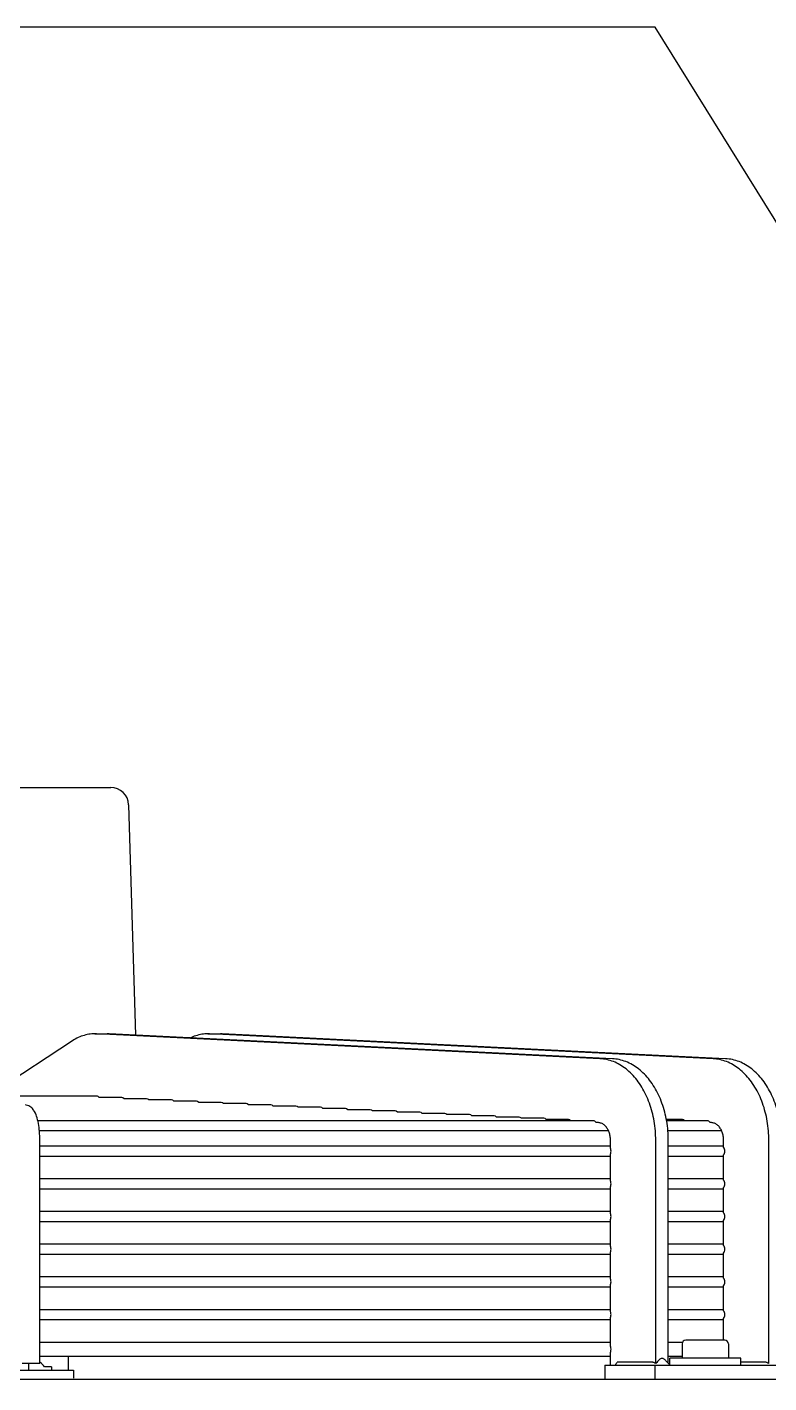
# Model space of a CAD drawing. Header units: millimetres. Extents: x 17891 to 32328, y 18593 to 29476.
# Drawn here: x 18427.26 to 18435.47, y 18984.1 to 18999.12 of the extents above; entities that cross this region are included whole.
import ezdxf

# ---------------------------------------------------------------- set-up
doc = ezdxf.new("R2010")
doc.units = ezdxf.units.MM
doc.header["$LTSCALE"] = 5
doc.layers.add('UNIT', color=6, linetype='Continuous')
doc.styles.add('SUBMITTAL', font='romans.shx', dxfattribs={"width": 0.75})
doc.dimstyles.new('SUBMITTAL', dxfattribs={"dimtxt": 0.09375, "dimasz": 0.09375, "dimexe": 0.03125, "dimexo": 0.0625, "dimgap": 0.0625, "dimtad": 0, "dimdec": 4, "dimzin": 4, "dimdsep": 46, "dimlunit": 4, "dimtxsty": 'SUBMITTAL', "dimcen": 0.09375, "dimclre": 6, "dimadec": 0, "dimazin": 0, "dimtfac": 1, "dimtdec": 0, "dimtofl": 0, "dimtmove": 0, "dimatfit": 3, "dimfxl": 0, "dimfrac": 2, "dimtolj": 1, "dimtzin": 4, "dimarcsym": 0})

msp = doc.modelspace()

# ---------------------------------------------------------------- linework, layer by layer
at = {"layer": 'UNIT'}
for p, q in [((18418.106, 18990.6942), (18428.1853, 18990.6942)), ((18428.3821, 18990.5034), (18428.46, 18987.9508)), ((18427.7607, 18987.8889), (18426.8238, 18987.2749)), ((18428.0068, 18987.9657), (18428.146, 18987.9657)), ((18433.602, 18987.6907), (18428.0272, 18987.9653)), ((18433.7412, 18987.6907), (18428.1664, 18987.9653)), ((18429.2596, 18987.9657), (18429.3988, 18987.9657)), ((18434.8547, 18987.6907), (18429.2799, 18987.9653)), ((18434.9939, 18987.6907), (18429.4191, 18987.9653)), ((18428.0299, 18987.2749), (18426.5243, 18987.2749)), ((18428.3059, 18987.2601), (18428.0567, 18987.2601)), ((18428.5817, 18987.2466), (18428.3316, 18987.2466)), ((18428.8573, 18987.2331), (18428.6074, 18987.2331)), ((18429.1328, 18987.2196), (18428.883, 18987.2196)), ((18429.4081, 18987.2061), (18429.1584, 18987.2061)), ((18429.6834, 18987.1926), (18429.4338, 18987.1926)), ((18429.9585, 18987.1792), (18429.709, 18987.1792)), ((18430.2336, 18987.1657), (18429.9842, 18987.1657)), ((18430.5086, 18987.1522), (18430.2592, 18987.1522)), ((18430.7835, 18987.1387), (18430.5342, 18987.1387)), ((18431.0583, 18987.1252), (18430.8091, 18987.1252)), ((18431.3331, 18987.1117), (18431.084, 18987.1117)), ((18431.6079, 18987.0982), (18431.3588, 18987.0982)), ((18431.8826, 18987.0847), (18431.6335, 18987.0847)), ((18433.53, 18987.0037), (18427.3777, 18987.0037)), ((18432.1573, 18987.0712), (18431.9082, 18987.0712)), ((18432.4319, 18987.0577), (18432.1829, 18987.0577)), ((18432.7065, 18987.0442), (18432.4575, 18987.0442)), ((18432.981, 18987.0307), (18432.7321, 18987.0307)), ((18433.2555, 18987.0172), (18433.0066, 18987.0172)), ((18433.5845, 18986.9824), (18433.5601, 18986.9836)), ((18434.5163, 18987.0172), (18434.338, 18987.0172)), ((18434.7906, 18987.0037), (18434.3405, 18987.0037)), ((18434.8373, 18986.9824), (18434.821, 18986.9832)), ((18427.3947, 18986.8935), (18433.6963, 18986.8935)), ((18427.3995, 18984.3163), (18427.3995, 18986.7856)), ((18433.7191, 18986.6965), (18433.7191, 18986.7856)), ((18434.2202, 18984.3128), (18434.2202, 18986.7856)), ((18434.3548, 18986.8935), (18434.949, 18986.8935)), ((18434.3593, 18984.3163), (18434.3593, 18986.7856)), ((18434.9718, 18986.7089), (18434.9718, 18986.7856)), ((18435.4729, 18984.3128), (18435.4729, 18986.7856)), ((18433.7191, 18986.7218), (18427.3995, 18986.7218)), ((18427.6768, 18986.7232), (18427.6768, 18986.7218)), ((18428.4264, 18986.7232), (18428.4243, 18986.7218)), ((18428.5656, 18986.7232), (18428.5635, 18986.7218)), ((18429.645, 18986.7232), (18429.6421, 18986.7218)), ((18433.7191, 18986.3343), (18433.7191, 18986.6368)), ((18434.9718, 18986.7218), (18434.3593, 18986.7218)), ((18427.3995, 18986.6115), (18433.7191, 18986.6115)), ((18434.3593, 18986.6115), (18434.9718, 18986.6115)), ((18434.9718, 18986.3467), (18434.9718, 18986.6244)), ((18433.7191, 18986.3596), (18427.3995, 18986.3596)), ((18434.9718, 18986.3596), (18434.3593, 18986.3596)), ((18427.3995, 18986.2493), (18433.7191, 18986.2493)), ((18433.7191, 18985.9721), (18433.7191, 18986.2746)), ((18434.3593, 18986.2493), (18434.9718, 18986.2493)), ((18434.9718, 18985.9845), (18434.9718, 18986.2622)), ((18433.7191, 18985.9974), (18427.3995, 18985.9974)), ((18427.3995, 18985.8871), (18433.7191, 18985.8871)), ((18433.7191, 18985.6099), (18433.7191, 18985.9124)), ((18434.9718, 18985.9974), (18434.3593, 18985.9974)), ((18434.3593, 18985.8871), (18434.9718, 18985.8871)), ((18434.9718, 18985.6223), (18434.9718, 18985.9)), ((18433.7191, 18985.6352), (18427.3995, 18985.6352)), ((18434.9718, 18985.6352), (18434.3593, 18985.6352)), ((18427.3995, 18985.5249), (18433.7191, 18985.5249)), ((18433.7191, 18985.2476), (18433.7191, 18985.5502)), ((18434.3593, 18985.5249), (18434.9718, 18985.5249)), ((18434.9718, 18985.2601), (18434.9718, 18985.5378)), ((18433.7191, 18985.2729), (18427.3995, 18985.2729)), ((18427.3995, 18985.1627), (18433.7191, 18985.1627)), ((18433.7191, 18984.8854), (18433.7191, 18985.188)), ((18434.9718, 18985.2729), (18434.3593, 18985.2729)), ((18434.3593, 18985.1627), (18434.9718, 18985.1627)), ((18434.9718, 18984.8978), (18434.9718, 18985.1756)), ((18433.7191, 18984.9107), (18427.3995, 18984.9107)), ((18433.7191, 18984.5074), (18433.7191, 18984.8258)), ((18434.9718, 18984.9107), (18434.3593, 18984.9107)), ((18427.3995, 18984.8005), (18433.7191, 18984.8005)), ((18434.3593, 18984.8005), (18434.9718, 18984.8005)), ((18434.9718, 18984.5722), (18434.9718, 18984.8134)), ((18433.7191, 18984.5485), (18427.3995, 18984.5485)), ((18434.5158, 18984.5485), (18434.3593, 18984.5485)), ((18434.5125, 18984.5328), (18434.5125, 18984.3753)), ((18434.9849, 18984.5722), (18434.5519, 18984.5722)), ((18435.0243, 18984.5328), (18435.0243, 18984.3753)), ((18427.3995, 18984.395), (18433.7191, 18984.395)), ((18427.716, 18984.2395), (18427.716, 18984.395)), ((18433.7191, 18984.2966), (18433.7191, 18984.4362)), ((18434.3593, 18984.395), (18434.5125, 18984.395)), ((18435.1621, 18984.3753), (18434.3747, 18984.3753)), ((18434.3747, 18984.301), (18434.3747, 18984.3753)), ((18435.1621, 18984.2966), (18435.1621, 18984.3753)), ((18418.5197, 18984.2395), (18427.7717, 18984.2395)), ((18427.2026, 18984.3163), (18427.3995, 18984.3163)), ((18427.2767, 18984.2395), (18427.2767, 18984.3163)), ((18427.528, 18984.2789), (18427.4493, 18984.2789)), ((18427.528, 18984.2789), (18427.528, 18984.2395)), ((18427.7717, 18984.2395), (18427.7717, 18984.1529)), ((18433.6548, 18984.2966), (18435.882, 18984.2966)), ((18433.6548, 18984.2966), (18433.6548, 18984.1391)), ((18434.1784, 18984.3294), (18433.794, 18984.3294)), ((18434.2116, 18984.2966), (18434.2116, 18984.1391)), ((18435.4311, 18984.3294), (18435.1621, 18984.3294)), ((18406.2756, 18984.1391), (18440.0158, 18984.1391))]:
    msp.add_line(p, q, dxfattribs=at)
for centre, radius, start, end in [((18428.1853, 18990.4974), 0.1969, 1.74849, 90), ((18428.5323, 18986.73), 0.0787, 353.99009, 355.0051), ((18429.3197, 18986.73), 0.0787, 184.9949, 186.00991), ((18434.5519, 18984.5328), 0.0394, 90, 180), ((18434.9849, 18984.5328), 0.0394, 0, 90), ((18427.2623, 18984.1437), 0.2307, 35.84734, 53.50274)]:
    msp.add_arc(centre, radius, start, end, dxfattribs=at)
for centre, major_axis, ratio, start_param, end_param in [((18428.0299, 18987.2198), (0, -0.0551), 0.71258, 2.3922752, 3.1416779), ((18428.3059, 18987.205), (0, -0.0551), 0.712077, 2.4267654, 3.1416684), ((18428.5817, 18987.1915), (0, -0.0551), 0.7116416, 2.4267545, 3.1416584), ((18428.8573, 18987.178), (0, -0.0551), 0.7112612, 2.4267455, 3.1416501), ((18429.1328, 18987.1645), (0, -0.0551), 0.7109269, 2.4267379, 3.1416431), ((18429.4081, 18987.151), (0, -0.0551), 0.7106314, 2.4267316, 3.1416373), ((18429.6834, 18987.1375), (0, -0.0551), 0.710369, 2.4267261, 3.1416323), ((18429.9585, 18987.124), (0, -0.0551), 0.7101349, 2.4267215, 3.141628), ((18430.2336, 18987.1105), (0, -0.0551), 0.7099252, 2.4267175, 3.1416243), ((18430.5086, 18987.097), (0, -0.0551), 0.7097366, 2.426714, 3.1416211), ((18430.7835, 18987.0835), (0, -0.0551), 0.7095663, 2.426711, 3.1416184), ((18431.0583, 18987.07), (0, -0.0551), 0.7094121, 2.4267084, 3.1416159), ((18431.3331, 18987.0566), (0, -0.0551), 0.7092719, 2.4267061, 3.1416138), ((18431.6079, 18987.0431), (0, -0.0551), 0.7091442, 2.426704, 3.1416119), ((18431.8826, 18987.0296), (0, -0.0551), 0.7090275, 2.4267022, 3.1416103), ((18432.1573, 18987.0161), (0, -0.0551), 0.7089205, 2.4267006, 3.1416088), ((18432.4319, 18987.0026), (0, -0.0551), 0.7088222, 2.4266992, 3.1416075), ((18432.7065, 18986.9891), (0, -0.0551), 0.7087318, 2.4266979, 3.1416063), ((18432.981, 18986.9756), (0, -0.0551), 0.7086482, 2.4266968, 3.1416053), ((18433.2555, 18986.9621), (0, -0.0551), 0.708571, 2.4266957, 3.1416043), ((18433.53, 18986.9486), (0, -0.0551), 0.7084995, 2.259884, 3.1416035), ((18434.5163, 18986.9621), (0, -0.0551), 0.7080429, 2.4266911, 3.1416001), ((18434.7906, 18986.9486), (0, -0.0551), 0.7079972, 2.2505647, 3.1415995), ((18429.5513, 18986.7872), (-0.0428, 0.0886), 0.2345697, 2.2595874, 2.2822309), ((18434.9467, 18986.6666), (0, -0.0551), 0.7079678, 1.5708033, 2.4433758), ((18434.9467, 18986.6666), (0, -0.0551), 0.7079678, 0.6982169, 1.5707894), ((18434.9467, 18986.3044), (0, -0.0551), 0.7079678, 1.5708033, 2.4433758), ((18434.9467, 18986.3044), (0, -0.0551), 0.7079678, 0.6982169, 1.5707894), ((18434.9467, 18985.9422), (0, -0.0551), 0.7079678, 1.5708033, 2.4433758), ((18434.9467, 18985.9422), (0, -0.0551), 0.7079678, 0.6982169, 1.5707894), ((18434.9467, 18985.58), (0, -0.0551), 0.7079678, 1.5708033, 2.4433758), ((18434.9467, 18985.58), (0, -0.0551), 0.7079678, 0.6982169, 1.5707894), ((18434.9467, 18985.2178), (0, -0.0551), 0.7079678, 1.5708033, 2.4433758), ((18434.9467, 18985.2178), (0, -0.0551), 0.7079678, 0.6982169, 1.5707894), ((18434.9467, 18984.8556), (0, -0.0551), 0.7079678, 1.5708033, 2.4433758), ((18434.9467, 18984.8556), (0, -0.0551), 0.7079678, 0.6982169, 1.5707894), ((18432.798, 18985.7052), (0, -1.969), 0.7071068, 0.7736158, 0.7971806)]:
    msp.add_ellipse(centre, major_axis=major_axis, ratio=ratio, start_param=start_param, end_param=end_param, dxfattribs=at)
for points, knots in [([(18428.0272, 18987.9652), (18428.0043, 18987.9663), (18427.9813, 18987.9656), (18427.9585, 18987.9629), (18427.9356, 18987.9602), (18427.913, 18987.9557), (18427.8906, 18987.9493), (18427.8682, 18987.9428), (18427.8461, 18987.9346), (18427.8243, 18987.9245), (18427.8026, 18987.9144), (18427.7813, 18987.9025), (18427.7606, 18987.889)], [0, 0, 0, 0, 0.2503763, 0.2503763, 0.2503763, 0.5005641, 0.5005641, 0.5005641, 0.7507518, 0.7507518, 0.7507518, 1, 1, 1, 1]), ([(18429.2799, 18987.9652), (18429.2571, 18987.9663), (18429.234, 18987.9656), (18429.2112, 18987.9629), (18429.1884, 18987.9602), (18429.1657, 18987.9557), (18429.1433, 18987.9493), (18429.121, 18987.9428), (18429.0988, 18987.9346), (18429.0771, 18987.9245), (18429.0745, 18987.9233), (18429.0719, 18987.9221), (18429.0694, 18987.9208)], [0, 0, 0, 0, 0.25037629, 0.25037629, 0.25037629, 0.50056405, 0.50056405, 0.50056405, 0.75075182, 0.75075182, 0.75075182, 0.78029111, 0.78029111, 0.78029111, 0.78029111]), ([(18434.2202, 18986.7856), (18434.2202, 18986.8212), (18434.2186, 18986.8571), (18434.2157, 18986.8925), (18434.2127, 18986.9279), (18434.2083, 18986.9629), (18434.2024, 18986.9976), (18434.1964, 18987.0322), (18434.189, 18987.0666), (18434.1803, 18987.1001), (18434.1715, 18987.1335), (18434.1614, 18987.166), (18434.15, 18987.1978), (18434.1385, 18987.2295), (18434.1256, 18987.2605), (18434.1115, 18987.2901), (18434.0975, 18987.3198), (18434.0823, 18987.348), (18434.0659, 18987.3751), (18434.0494, 18987.4022), (18434.0318, 18987.428), (18434.0132, 18987.4522), (18433.9947, 18987.4763), (18433.9752, 18987.4988), (18433.9547, 18987.5196), (18433.9343, 18987.5405), (18433.9129, 18987.5598), (18433.8908, 18987.5771), (18433.8688, 18987.5944), (18433.8461, 18987.6098), (18433.8228, 18987.6234), (18433.7995, 18987.6369), (18433.7754, 18987.6485), (18433.7511, 18987.6581), (18433.7269, 18987.6676), (18433.7023, 18987.6751), (18433.6774, 18987.6805), (18433.6524, 18987.686), (18433.6271, 18987.6894), (18433.602, 18987.6906)], [0, 0, 0, 0, 0.076921, 0.076921, 0.076921, 0.1538421, 0.1538421, 0.1538421, 0.2307631, 0.2307631, 0.2307631, 0.3076842, 0.3076842, 0.3076842, 0.3846052, 0.3846052, 0.3846052, 0.4615263, 0.4615263, 0.4615263, 0.5384473, 0.5384473, 0.5384473, 0.6153684, 0.6153684, 0.6153684, 0.6922894, 0.6922894, 0.6922894, 0.7692105, 0.7692105, 0.7692105, 0.8461315, 0.8461315, 0.8461315, 0.9230526, 0.9230526, 0.9230526, 1, 1, 1, 1]), ([(18434.3593, 18986.7856), (18434.3593, 18986.8212), (18434.3578, 18986.8571), (18434.3549, 18986.8925), (18434.3519, 18986.9279), (18434.3475, 18986.9629), (18434.3416, 18986.9976), (18434.3356, 18987.0322), (18434.3282, 18987.0666), (18434.3195, 18987.1001), (18434.3107, 18987.1335), (18434.3006, 18987.166), (18434.2891, 18987.1978), (18434.2777, 18987.2295), (18434.2648, 18987.2605), (18434.2507, 18987.2901), (18434.2367, 18987.3198), (18434.2215, 18987.348), (18434.2051, 18987.3751), (18434.1886, 18987.4022), (18434.171, 18987.428), (18434.1524, 18987.4522), (18434.1338, 18987.4763), (18434.1144, 18987.4988), (18434.0939, 18987.5196), (18434.0735, 18987.5405), (18434.0521, 18987.5598), (18434.03, 18987.5771), (18434.008, 18987.5944), (18433.9853, 18987.6098), (18433.962, 18987.6234), (18433.9387, 18987.6369), (18433.9146, 18987.6485), (18433.8903, 18987.6581), (18433.866, 18987.6676), (18433.8415, 18987.6751), (18433.8166, 18987.6805), (18433.7916, 18987.686), (18433.7663, 18987.6894), (18433.7412, 18987.6906)], [0, 0, 0, 0, 0.076921, 0.076921, 0.076921, 0.1538421, 0.1538421, 0.1538421, 0.2307631, 0.2307631, 0.2307631, 0.3076842, 0.3076842, 0.3076842, 0.3846052, 0.3846052, 0.3846052, 0.4615263, 0.4615263, 0.4615263, 0.5384473, 0.5384473, 0.5384473, 0.6153684, 0.6153684, 0.6153684, 0.6922894, 0.6922894, 0.6922894, 0.7692105, 0.7692105, 0.7692105, 0.8461315, 0.8461315, 0.8461315, 0.9230526, 0.9230526, 0.9230526, 1, 1, 1, 1]), ([(18435.4729, 18986.7856), (18435.4729, 18986.8212), (18435.4714, 18986.8571), (18435.4684, 18986.8925), (18435.4655, 18986.9279), (18435.461, 18986.9629), (18435.4551, 18986.9976), (18435.4492, 18987.0322), (18435.4418, 18987.0666), (18435.433, 18987.1001), (18435.4243, 18987.1335), (18435.4142, 18987.166), (18435.4027, 18987.1978), (18435.3912, 18987.2295), (18435.3783, 18987.2605), (18435.3643, 18987.2901), (18435.3502, 18987.3198), (18435.335, 18987.348), (18435.3186, 18987.3751), (18435.3022, 18987.4022), (18435.2845, 18987.428), (18435.266, 18987.4522), (18435.2474, 18987.4763), (18435.2279, 18987.4988), (18435.2075, 18987.5196), (18435.187, 18987.5405), (18435.1656, 18987.5598), (18435.1436, 18987.5771), (18435.1215, 18987.5944), (18435.0989, 18987.6098), (18435.0756, 18987.6234), (18435.0522, 18987.6369), (18435.0282, 18987.6485), (18435.0039, 18987.6581), (18434.9796, 18987.6676), (18434.9551, 18987.6751), (18434.9301, 18987.6805), (18434.9052, 18987.686), (18434.8799, 18987.6894), (18434.8547, 18987.6906)], [0, 0, 0, 0, 0.076921, 0.076921, 0.076921, 0.1538421, 0.1538421, 0.1538421, 0.2307631, 0.2307631, 0.2307631, 0.3076842, 0.3076842, 0.3076842, 0.3846052, 0.3846052, 0.3846052, 0.4615263, 0.4615263, 0.4615263, 0.5384473, 0.5384473, 0.5384473, 0.6153684, 0.6153684, 0.6153684, 0.6922894, 0.6922894, 0.6922894, 0.7692105, 0.7692105, 0.7692105, 0.8461315, 0.8461315, 0.8461315, 0.9230526, 0.9230526, 0.9230526, 1, 1, 1, 1]), ([(18435.6121, 18986.7856), (18435.6121, 18986.8212), (18435.6106, 18986.8571), (18435.6076, 18986.8925), (18435.6046, 18986.9279), (18435.6002, 18986.9629), (18435.5943, 18986.9976), (18435.5884, 18987.0322), (18435.581, 18987.0666), (18435.5722, 18987.1001), (18435.5635, 18987.1335), (18435.5534, 18987.166), (18435.5419, 18987.1978), (18435.5304, 18987.2295), (18435.5175, 18987.2605), (18435.5035, 18987.2901), (18435.4894, 18987.3198), (18435.4742, 18987.348), (18435.4578, 18987.3751), (18435.4414, 18987.4022), (18435.4237, 18987.428), (18435.4052, 18987.4522), (18435.3866, 18987.4763), (18435.3671, 18987.4988), (18435.3467, 18987.5196), (18435.3262, 18987.5405), (18435.3048, 18987.5598), (18435.2828, 18987.5771), (18435.2607, 18987.5944), (18435.2381, 18987.6098), (18435.2147, 18987.6234), (18435.1914, 18987.6369), (18435.1674, 18987.6485), (18435.1431, 18987.6581), (18435.1188, 18987.6676), (18435.0943, 18987.6751), (18435.0693, 18987.6805), (18435.0444, 18987.686), (18435.0191, 18987.6894), (18434.9939, 18987.6906)], [0, 0, 0, 0, 0.076921, 0.076921, 0.076921, 0.1538421, 0.1538421, 0.1538421, 0.2307631, 0.2307631, 0.2307631, 0.3076842, 0.3076842, 0.3076842, 0.3846052, 0.3846052, 0.3846052, 0.4615263, 0.4615263, 0.4615263, 0.5384473, 0.5384473, 0.5384473, 0.6153684, 0.6153684, 0.6153684, 0.6922894, 0.6922894, 0.6922894, 0.7692105, 0.7692105, 0.7692105, 0.8461315, 0.8461315, 0.8461315, 0.9230526, 0.9230526, 0.9230526, 1, 1, 1, 1]), ([(18427.3995, 18986.7856), (18427.3995, 18986.8185), (18427.3982, 18986.8513), (18427.393, 18986.9146), (18427.3891, 18986.9451), (18427.3787, 18987.0019), (18427.3723, 18987.0283), (18427.3557, 18987.0769), (18427.3462, 18987.0993), (18427.3224, 18987.132), (18427.3133, 18987.1425), (18427.2872, 18987.1629), (18427.269, 18987.173), (18427.2449, 18987.1776), (18427.2427, 18987.178), (18427.2405, 18987.1783)], [1.5707963, 1.5707963, 1.5707963, 1.5707963, 1.8779743, 1.8779743, 2.1851522, 2.1851522, 2.4923302, 2.4923302, 2.7995081, 2.7995081, 2.9409737, 2.9409737, 3.0918576, 3.0918576, 3.1066861, 3.1066861, 3.1066861, 3.1066861]), ([(18433.7191, 18986.7856), (18433.7191, 18986.7934), (18433.7187, 18986.8011), (18433.7181, 18986.8088), (18433.7174, 18986.8165), (18433.7165, 18986.8242), (18433.7152, 18986.8317), (18433.7139, 18986.8392), (18433.7123, 18986.8466), (18433.7104, 18986.8539), (18433.7085, 18986.8612), (18433.7063, 18986.8683), (18433.7038, 18986.8752), (18433.7013, 18986.8821), (18433.6985, 18986.8888), (18433.6955, 18986.8952), (18433.6924, 18986.9016), (18433.6891, 18986.9078), (18433.6855, 18986.9137), (18433.6819, 18986.9196), (18433.6781, 18986.9252), (18433.6741, 18986.9304), (18433.6701, 18986.9357), (18433.6658, 18986.9406), (18433.6613, 18986.9452), (18433.6569, 18986.9497), (18433.6523, 18986.9539), (18433.6475, 18986.9576), (18433.6427, 18986.9614), (18433.6377, 18986.9648), (18433.6326, 18986.9677), (18433.6275, 18986.9707), (18433.6223, 18986.9732), (18433.617, 18986.9753), (18433.6118, 18986.9773), (18433.6064, 18986.979), (18433.6009, 18986.9802), (18433.5955, 18986.9814), (18433.5901, 18986.9821), (18433.5845, 18986.9824)], [0, 0, 0, 0, 0.076921, 0.076921, 0.076921, 0.153842, 0.153842, 0.153842, 0.230763, 0.230763, 0.230763, 0.307684, 0.307684, 0.307684, 0.384605, 0.384605, 0.384605, 0.461526, 0.461526, 0.461526, 0.538447, 0.538447, 0.538447, 0.615368, 0.615368, 0.615368, 0.692289, 0.692289, 0.692289, 0.7692101, 0.7692101, 0.7692101, 0.8461311, 0.8461311, 0.8461311, 0.9230521, 0.9230521, 0.9230521, 1, 1, 1, 1]), ([(18434.9718, 18986.7856), (18434.9718, 18986.7934), (18434.9715, 18986.8011), (18434.9708, 18986.8088), (18434.9702, 18986.8165), (18434.9692, 18986.8242), (18434.9679, 18986.8317), (18434.9666, 18986.8392), (18434.9651, 18986.8466), (18434.9632, 18986.8539), (18434.9612, 18986.8612), (18434.959, 18986.8683), (18434.9565, 18986.8752), (18434.954, 18986.8821), (18434.9513, 18986.8888), (18434.9482, 18986.8952), (18434.9452, 18986.9016), (18434.9418, 18986.9078), (18434.9383, 18986.9137), (18434.9347, 18986.9196), (18434.9309, 18986.9252), (18434.9268, 18986.9304), (18434.9228, 18986.9357), (18434.9185, 18986.9406), (18434.9141, 18986.9452), (18434.9096, 18986.9497), (18434.905, 18986.9539), (18434.9002, 18986.9576), (18434.8954, 18986.9614), (18434.8904, 18986.9648), (18434.8854, 18986.9677), (18434.8803, 18986.9707), (18434.8751, 18986.9732), (18434.8698, 18986.9753), (18434.8645, 18986.9773), (18434.8591, 18986.979), (18434.8537, 18986.9802), (18434.8483, 18986.9814), (18434.8428, 18986.9821), (18434.8373, 18986.9824)], [0, 0, 0, 0, 0.076921, 0.076921, 0.076921, 0.153842, 0.153842, 0.153842, 0.230763, 0.230763, 0.230763, 0.307684, 0.307684, 0.307684, 0.384605, 0.384605, 0.384605, 0.461526, 0.461526, 0.461526, 0.538447, 0.538447, 0.538447, 0.615368, 0.615368, 0.615368, 0.692289, 0.692289, 0.692289, 0.7692101, 0.7692101, 0.7692101, 0.8461311, 0.8461311, 0.8461311, 0.9230521, 0.9230521, 0.9230521, 1, 1, 1, 1]), ([(18433.7253, 18986.6666), (18433.7253, 18986.6734), (18433.7241, 18986.6814), (18433.7214, 18986.6906), (18433.7204, 18986.6936), (18433.7191, 18986.6965)], [-0.830133896, -0.830133896, -0.830133896, -0.830133896, -0.778331745, -0.778331745, -0.754611842, -0.754611842, -0.754611842, -0.754611842]), ([(18433.7191, 18986.6368), (18433.7204, 18986.6397), (18433.7214, 18986.6427), (18433.7241, 18986.6519), (18433.7253, 18986.6599), (18433.7253, 18986.6666)], [-0.075522054, -0.075522054, -0.075522054, -0.075522054, -0.051802151, -0.051802151, 0, 0, 0, 0]), ([(18433.7253, 18986.3044), (18433.7253, 18986.3112), (18433.7241, 18986.3192), (18433.7214, 18986.3284), (18433.7204, 18986.3314), (18433.7191, 18986.3343)], [-0.830133896, -0.830133896, -0.830133896, -0.830133896, -0.778331745, -0.778331745, -0.754611842, -0.754611842, -0.754611842, -0.754611842]), ([(18433.7191, 18986.2746), (18433.7204, 18986.2775), (18433.7214, 18986.2805), (18433.7241, 18986.2896), (18433.7253, 18986.2976), (18433.7253, 18986.3044)], [-0.075522054, -0.075522054, -0.075522054, -0.075522054, -0.051802151, -0.051802151, 0, 0, 0, 0]), ([(18433.7253, 18985.9422), (18433.7253, 18985.949), (18433.7241, 18985.957), (18433.7214, 18985.9662), (18433.7204, 18985.9692), (18433.7191, 18985.9721)], [0, 0, 0, 0, 0.051802151, 0.051802151, 0.075522054, 0.075522054, 0.075522054, 0.075522054]), ([(18433.7191, 18985.9124), (18433.7204, 18985.9153), (18433.7214, 18985.9183), (18433.7241, 18985.9274), (18433.7253, 18985.9354), (18433.7253, 18985.9422)], [0.754611842, 0.754611842, 0.754611842, 0.754611842, 0.778331745, 0.778331745, 0.830133896, 0.830133896, 0.830133896, 0.830133896]), ([(18433.7253, 18985.58), (18433.7253, 18985.5868), (18433.7241, 18985.5948), (18433.7214, 18985.604), (18433.7204, 18985.607), (18433.7191, 18985.6099)], [0, 0, 0, 0, 0.051802151, 0.051802151, 0.075522054, 0.075522054, 0.075522054, 0.075522054]), ([(18433.7191, 18985.5502), (18433.7204, 18985.5531), (18433.7214, 18985.5561), (18433.7241, 18985.5652), (18433.7253, 18985.5732), (18433.7253, 18985.58)], [0.754611843, 0.754611843, 0.754611843, 0.754611843, 0.778331746, 0.778331746, 0.830133897, 0.830133897, 0.830133897, 0.830133897]), ([(18433.7253, 18985.2178), (18433.7253, 18985.2246), (18433.7241, 18985.2326), (18433.7214, 18985.2418), (18433.7204, 18985.2448), (18433.7191, 18985.2476)], [0, 0, 0, 0, 0.051802151, 0.051802151, 0.075522054, 0.075522054, 0.075522054, 0.075522054]), ([(18433.7191, 18985.188), (18433.7203, 18985.1909), (18433.7214, 18985.1939), (18433.7241, 18985.203), (18433.7253, 18985.211), (18433.7253, 18985.2178)], [0.754610412, 0.754610412, 0.754610412, 0.754610412, 0.77830675, 0.77830675, 0.830133897, 0.830133897, 0.830133897, 0.830133897]), ([(18433.7253, 18984.8556), (18433.7253, 18984.8624), (18433.7241, 18984.8704), (18433.7214, 18984.8796), (18433.7204, 18984.8826), (18433.7191, 18984.8854)], [0, 0, 0, 0, 0.051802151, 0.051802151, 0.075522054, 0.075522054, 0.075522054, 0.075522054]), ([(18433.7191, 18984.8258), (18433.7204, 18984.8287), (18433.7214, 18984.8317), (18433.7241, 18984.8408), (18433.7253, 18984.8488), (18433.7253, 18984.8556)], [-0.075522054, -0.075522054, -0.075522054, -0.075522054, -0.051802151, -0.051802151, 0, 0, 0, 0]), ([(18433.7253, 18984.4718), (18433.7253, 18984.4812), (18433.7237, 18984.4924), (18433.7205, 18984.5032), (18433.7198, 18984.5053), (18433.7191, 18984.5074)], [-1.156260963, -1.156260963, -1.156260963, -1.156260963, -1.084108004, -1.084108004, -1.067161101, -1.067161101, -1.067161101, -1.067161101]), ([(18433.7191, 18984.4362), (18433.7198, 18984.4382), (18433.7205, 18984.4404), (18433.7237, 18984.4512), (18433.7253, 18984.4623), (18433.7253, 18984.4718)], [1.067161101, 1.067161101, 1.067161101, 1.067161101, 1.084108004, 1.084108004, 1.156260963, 1.156260963, 1.156260963, 1.156260963]), ([(18434.2202, 18984.3128), (18434.2132, 18984.3179), (18434.2058, 18984.3224), (18434.1948, 18984.3267), (18434.1913, 18984.3278), (18434.1861, 18984.3288), (18434.1844, 18984.329), (18434.1813, 18984.3293), (18434.1799, 18984.3294), (18434.1784, 18984.3294)], [-0.15736197, -0.15736197, -0.15736197, -0.15736197, -0.07242537, -0.07242537, -0.03362782, -0.03362782, -0.01579049, -0.01579049, 0, 0, 0, 0]), ([(18434.3315, 18984.3448), (18434.3283, 18984.3482), (18434.3252, 18984.3512), (18434.3163, 18984.3594), (18434.3106, 18984.3638), (18434.3022, 18984.3682), (18434.2993, 18984.3694), (18434.2942, 18984.3706), (18434.292, 18984.3709), (18434.2875, 18984.3709), (18434.2853, 18984.3706), (18434.2802, 18984.3694), (18434.2773, 18984.3682), (18434.2689, 18984.3638), (18434.2632, 18984.3594), (18434.2467, 18984.3443), (18434.2347, 18984.3305), (18434.2202, 18984.3128)], [-0.70512845, -0.70512845, -0.70512845, -0.70512845, -0.64697279, -0.64697279, -0.53019487, -0.53019487, -0.47055032, -0.47055032, -0.42676959, -0.42676959, -0.38298885, -0.38298885, -0.32334424, -0.32334424, -0.20656606, -0.20656606, -0.00000111, -0.00000111, -0.00000111, -0.00000111]), ([(18435.4729, 18984.3128), (18435.4659, 18984.3179), (18435.4586, 18984.3224), (18435.4475, 18984.3267), (18435.444, 18984.3278), (18435.4388, 18984.3288), (18435.4372, 18984.329), (18435.4341, 18984.3293), (18435.4326, 18984.3294), (18435.4311, 18984.3294)], [-0.15736195, -0.15736195, -0.15736195, -0.15736195, -0.07243039, -0.07243039, -0.03362963, -0.03362963, -0.01579125, -0.01579125, 0, 0, 0, 0])]:
    msp.add_open_spline(points, degree=3, knots=knots, dxfattribs=at)
for points in [[(18428.1643, 18987.9653), (18428.1582, 18987.9656), (18428.1521, 18987.9657), (18428.146, 18987.9657)], [(18429.4171, 18987.9653), (18429.411, 18987.9656), (18429.4049, 18987.9657), (18429.3988, 18987.9657)], [(18434.3315, 18984.3448), (18434.3471, 18984.3285), (18434.363, 18984.3124), (18434.3792, 18984.2966)]]:
    msp.add_open_spline(points, degree=3, dxfattribs=at)

# ---------------------------------------------------------------- leaders
msp.add_leader([(18445.5453, 18980.8702), (18434.2138, 18999.1166), (18220.0241, 18999.1166)], dimstyle='SUBMITTAL', override={"dimscale": 36, "dimarcsym": 1}, dxfattribs=at)

doc.saveas('drawing.dxf')
